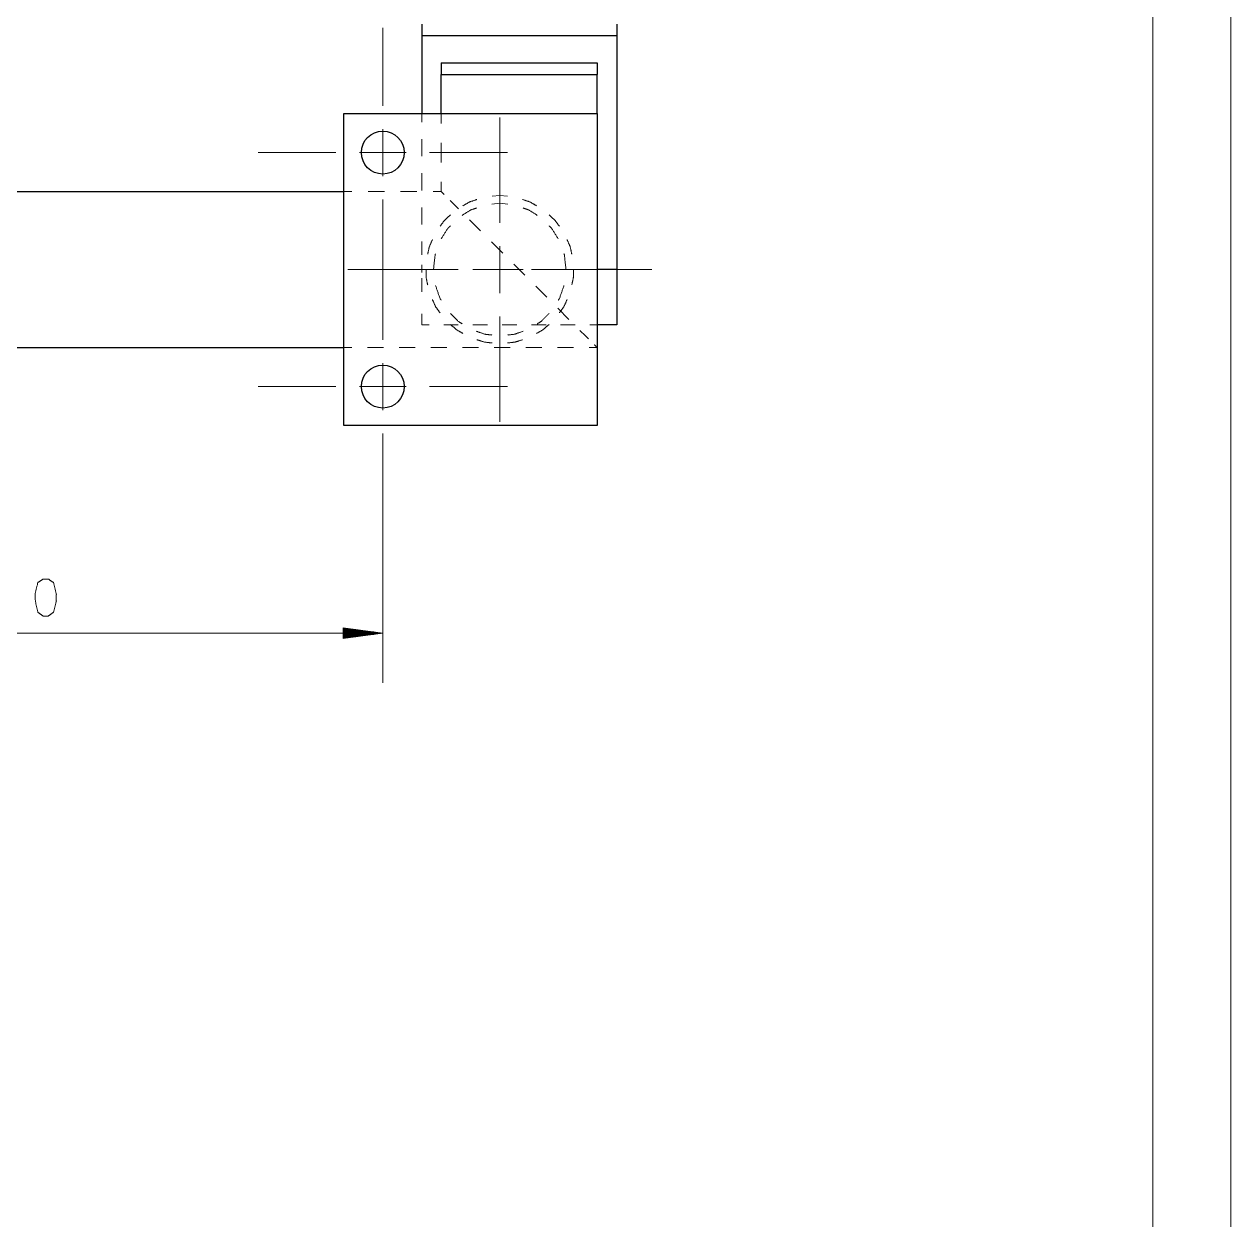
# Model space of a CAD drawing. Header units: millimetres. Extents: x 0 to 420, y 0 to 297.
# Drawn here: x 342.6 to 420, y 148.5 to 225.1 of the extents above; entities that cross this region are included whole.
import ezdxf

# ---------------------------------------------------------------- set-up
doc = ezdxf.new("R2010")
doc.units = ezdxf.units.MM
doc.layers.add('101', color=7, linetype='Continuous', true_color=0xffffff)

msp = doc.modelspace()

# ---------------------------------------------------------------- linework, layer by layer
at = {"layer": '101', "color": 133, "linetype": 'Continuous', "lineweight": 18}
for p, q in [((420, 0), (420, 297)), ((415, 5), (415, 292))]:
    msp.add_line(p, q, dxfattribs=at)
at = {"layer": '101', "color": 151, "linetype": 'Continuous', "lineweight": 18}
for p, q in [((365.619, 219.901), (365.619, 224.901)), ((373.119, 212.401), (373.119, 219.151)), ((365.619, 215.401), (365.619, 218.401)), ((362.619, 216.901), (357.619, 216.901)), ((364.119, 216.901), (367.119, 216.901)), ((368.619, 216.901), (373.619, 216.901)), ((365.619, 213.901), (365.619, 208.901)), ((373.119, 207.901), (373.119, 210.901)), ((365.619, 204.901), (365.619, 209.901)), ((370.119, 209.401), (363.369, 209.401)), ((371.619, 209.401), (374.619, 209.401)), ((376.119, 209.401), (382.869, 209.401)), ((373.119, 206.401), (373.119, 199.651)), ((365.619, 200.401), (365.619, 203.401)), ((362.619, 201.901), (357.619, 201.901)), ((364.119, 201.901), (367.119, 201.901)), ((368.619, 201.901), (373.619, 201.901)), ((365.619, 198.901), (365.619, 193.901))]:
    msp.add_line(p, q, dxfattribs=at)
at = {"layer": '101', "color": 92, "linetype": 'Continuous', "lineweight": 25}
for p, q in [((368.119, 224.401), (380.619, 224.401)), ((368.119, 223.151), (368.119, 219.401)), ((380.619, 223.151), (380.619, 210.651)), ((369.369, 219.401), (369.369, 221.901)), ((370.119, 221.901), (378.619, 221.901)), ((379.369, 219.401), (379.369, 221.901)), ((363.119, 199.401), (363.119, 219.401)), ((363.119, 219.401), (379.369, 219.401)), ((379.369, 219.401), (379.369, 199.401)), ((320.619, 214.401), (363.119, 214.401)), ((380.619, 209.401), (379.369, 209.401)), ((380.619, 208.669), (380.619, 205.866)), ((380.619, 205.866), (379.369, 205.866)), ((320.619, 204.401), (363.119, 204.401)), ((379.369, 199.401), (363.119, 199.401))]:
    msp.add_line(p, q, dxfattribs=at)
at = {"layer": '101', "color": 72, "linetype": 'Continuous', "lineweight": 25}
for p, q in [((369.369, 222.651), (369.369, 221.901)), ((370.119, 222.651), (378.619, 222.651)), ((379.369, 222.651), (379.369, 221.901)), ((370.119, 221.901), (378.619, 221.901))]:
    msp.add_line(p, q, dxfattribs=at)
at = {"layer": '101', "color": 53, "linetype": 'Continuous', "lineweight": 18}
for p, q in [((368.119, 219.401), (368.119, 218.854)), ((369.369, 218.776), (369.369, 219.401)), ((368.119, 217.761), (368.119, 216.667)), ((369.369, 216.276), (369.369, 217.526)), ((368.119, 215.573), (368.119, 214.479)), ((363.119, 214.401), (363.64, 214.401)), ((364.681, 214.401), (365.723, 214.401)), ((366.765, 214.401), (367.807, 214.401)), ((368.848, 214.401), (369.369, 214.401)), ((369.369, 214.401), (369.369, 215.026)), ((369.932, 213.839), (370.119, 213.651)), ((369.932, 213.839), (370.119, 213.651)), ((370.119, 213.651), (370.473, 213.297)), ((370.473, 213.297), (370.119, 213.651)), ((372.61, 213.594), (373.119, 213.651)), ((372.625, 214.099), (373.119, 214.151)), ((373.119, 214.151), (373.613, 214.099)), ((373.119, 213.651), (373.628, 213.594)), ((368.119, 213.386), (368.119, 212.292)), ((371.182, 212.589), (371.89, 211.881)), ((371.89, 211.881), (371.182, 212.589)), ((368.119, 211.198), (368.119, 210.651)), ((368.119, 210.651), (368.119, 210.339)), ((372.598, 211.172), (373.307, 210.464)), ((373.307, 210.464), (372.598, 211.172)), ((374.015, 209.756), (374.723, 209.047)), ((374.723, 209.047), (374.015, 209.756)), ((368.588, 209.401), (368.119, 209.401)), ((368.119, 209.401), (368.119, 209.218)), ((370.463, 209.401), (369.525, 209.401)), ((372.338, 209.401), (371.4, 209.401)), ((374.213, 209.401), (373.275, 209.401)), ((376.088, 209.401), (375.15, 209.401)), ((377.963, 209.401), (377.025, 209.401)), ((379.369, 209.401), (378.9, 209.401)), ((368.119, 208.852), (368.119, 208.669)), ((368.119, 208.669), (368.119, 207.968)), ((375.432, 208.339), (376.14, 207.631)), ((376.14, 207.631), (375.432, 208.339)), ((376.848, 206.922), (377.557, 206.214)), ((377.557, 206.214), (376.848, 206.922)), ((368.119, 206.567), (368.119, 205.866)), ((368.588, 205.866), (368.119, 205.866)), ((370.463, 205.866), (369.525, 205.866)), ((372.338, 205.866), (371.4, 205.866)), ((374.213, 205.866), (373.275, 205.866)), ((376.088, 205.866), (375.15, 205.866)), ((377.963, 205.866), (377.025, 205.866)), ((379.369, 205.866), (378.9, 205.866)), ((378.265, 205.506), (378.619, 205.151)), ((378.619, 205.151), (378.265, 205.506)), ((378.807, 204.964), (378.619, 205.151)), ((378.807, 204.964), (378.619, 205.151)), ((363.119, 204.401), (363.627, 204.401)), ((364.642, 204.401), (365.658, 204.401)), ((366.673, 204.401), (367.689, 204.401)), ((368.705, 204.401), (369.72, 204.401)), ((370.736, 204.401), (371.752, 204.401)), ((372.767, 204.401), (373.783, 204.401)), ((374.799, 204.401), (375.814, 204.401)), ((376.83, 204.401), (377.846, 204.401)), ((378.861, 204.401), (379.369, 204.401))]:
    msp.add_line(p, q, dxfattribs=at)
at = {"layer": '101', "color": 22, "linetype": 'Continuous', "lineweight": 18}
for p, q in [((365.619, 193.901), (365.619, 182.926)), ((318.119, 186.101), (365.619, 186.101)), ((365.619, 186.101), (363.079, 186.435)), ((363.079, 186.435), (363.079, 185.766)), ((363.079, 186.431), (363.111, 186.431)), ((363.079, 186.431), (363.111, 186.431)), ((363.079, 186.38), (363.497, 186.38)), ((363.079, 186.329), (363.883, 186.329)), ((363.079, 186.279), (364.269, 186.279)), ((363.079, 186.228), (364.654, 186.228)), ((363.079, 186.177), (365.04, 186.177)), ((363.079, 186.126), (365.426, 186.126)), ((363.079, 185.766), (365.619, 186.101)), ((363.079, 186.075), (365.426, 186.075)), ((363.079, 186.024), (365.04, 186.024)), ((363.079, 185.974), (364.654, 185.974)), ((363.079, 185.923), (364.269, 185.923)), ((363.079, 185.872), (363.883, 185.872)), ((363.079, 185.821), (363.497, 185.821)), ((363.079, 185.77), (363.111, 185.77)), ((363.079, 185.77), (363.111, 185.77))]:
    msp.add_line(p, q, dxfattribs=at)
at = {"layer": '101', "color": 92, "linetype": 'Continuous', "lineweight": 25}
for centre in [(365.619, 216.901), (365.619, 201.901)]:
    msp.add_circle(centre, 1.375, dxfattribs=at)
for points in [[(368.119, 225.134), (368.119, 224.401)], [(380.619, 225.134), (380.619, 224.401)], [(380.619, 209.401), (380.619, 208.669)]]:
    msp.add_open_spline(points, degree=1, dxfattribs=at)
for points, knots in [([(368.119, 224.401), (368.119, 223.776), (368.119, 223.151)], [0, 0, 0.500008, 1, 1]), ([(380.619, 224.401), (380.619, 223.776), (380.619, 223.151)], [0, 0, 0.500008, 1, 1]), ([(369.369, 221.901), (369.47, 221.901), (370.119, 221.901)], [0, 0, 0.133951, 1, 1]), ([(378.619, 221.901), (378.994, 221.901), (379.369, 221.901)], [0, 0, 0.499972, 1, 1]), ([(380.619, 210.651), (380.619, 210.026), (380.619, 209.401)], [0, 0, 0.500008, 1, 1])]:
    msp.add_open_spline(points, degree=1, knots=knots, dxfattribs=at)
at = {"layer": '101', "color": 72, "linetype": 'Continuous', "lineweight": 25}
for points, knots in [([(369.369, 222.651), (369.47, 222.651), (370.119, 222.651)], [0, 0, 0.133951, 1, 1]), ([(378.619, 222.651), (378.994, 222.651), (379.369, 222.651)], [0, 0, 0.499972, 1, 1]), ([(369.369, 221.901), (369.47, 221.901), (370.119, 221.901)], [0, 0, 0.133951, 1, 1]), ([(378.619, 221.901), (378.994, 221.901), (379.369, 221.901)], [0, 0, 0.499972, 1, 1])]:
    msp.add_open_spline(points, degree=1, knots=knots, dxfattribs=at)
at = {"layer": '101', "color": 53, "linetype": 'Continuous', "lineweight": 18}
for points in [[(369.369, 214.401), (369.557, 214.214)], [(369.369, 214.401), (369.557, 214.214)], [(368.119, 209.714), (368.119, 209.401)], [(379.369, 204.401), (379.182, 204.589)], [(379.369, 204.401), (379.182, 204.589)]]:
    msp.add_open_spline(points, degree=1, dxfattribs=at)
for points, knots in [([(370.757, 213.492), (371.187, 213.741), (371.659, 213.894)], [0, 0, 0.500006, 1, 1]), ([(374.579, 213.894), (375.051, 213.741), (375.481, 213.492)], [0, 0, 0.499994, 1, 1]), ([(369.297, 212.178), (369.589, 212.58), (369.958, 212.912)], [0, 0, 0.500003, 1, 1]), ([(370.717, 212.88), (371.275, 213.23), (371.621, 213.351)], [0, 0, 0.642865, 1, 1]), ([(374.618, 213.351), (374.963, 213.23), (375.521, 212.88)], [0, 0, 0.357147, 1, 1]), ([(376.28, 212.912), (376.649, 212.58), (376.941, 212.178)], [0, 0, 0.500009, 1, 1]), ([(369.368, 211.369), (369.796, 212.051), (369.952, 212.206)], [0, 0, 0.785701, 1, 1]), ([(376.287, 212.206), (376.442, 212.051), (376.87, 211.369)], [0, 0, 0.214299, 1, 1]), ([(368.498, 210.384), (368.602, 210.869), (368.804, 211.323)], [0, 0, 0.500001, 1, 1]), ([(377.435, 211.323), (377.637, 210.869), (377.74, 210.384)], [0, 0, 0.499999, 1, 1]), ([(368.869, 209.401), (368.976, 210.347), (369, 210.416)], [0, 0, 0.928581, 1, 1]), ([(377.238, 210.416), (377.263, 210.347), (377.369, 209.401)], [0, 0, 0.071432, 1, 1]), ([(368.498, 208.419), (368.395, 208.905), (368.395, 209.401)], [0, 0, 0.499999, 1, 1]), ([(377.843, 209.401), (377.843, 208.905), (377.74, 208.419)], [0, 0, 0.500001, 1, 1]), ([(369.368, 207.433), (369.29, 207.557), (369, 208.387)], [0, 0, 0.142856, 1, 1]), ([(377.238, 208.387), (376.948, 207.557), (376.87, 207.433)], [0, 0, 0.857123, 1, 1]), ([(369.297, 206.625), (369.005, 207.026), (368.804, 207.48)], [0, 0, 0.500002, 1, 1]), ([(377.435, 207.48), (377.233, 207.026), (376.941, 206.625)], [0, 0, 0.499998, 1, 1]), ([(370.717, 205.923), (370.469, 206.079), (369.952, 206.596)], [0, 0, 0.285729, 1, 1]), ([(370.757, 205.31), (370.327, 205.559), (369.958, 205.891)], [0, 0, 0.5, 1, 1]), ([(376.28, 205.891), (375.911, 205.559), (375.481, 205.31)], [0, 0, 0.500016, 1, 1]), ([(376.287, 206.596), (375.769, 206.079), (375.521, 205.923)], [0, 0, 0.714271, 1, 1]), ([(372.61, 205.209), (372.173, 205.258), (371.621, 205.451)], [0, 0, 0.428578, 1, 1]), ([(374.618, 205.451), (374.065, 205.258), (373.628, 205.209)], [0, 0, 0.571439, 1, 1]), ([(372.625, 204.703), (372.132, 204.755), (371.659, 204.909)], [0, 0, 0.499982, 1, 1]), ([(374.579, 204.909), (374.107, 204.755), (373.613, 204.703)], [0, 0, 0.499978, 1, 1])]:
    msp.add_open_spline(points, degree=1, knots=knots, dxfattribs=at)
at = {"layer": '101', "color": 72, "linetype": 'Continuous', "lineweight": 18}
msp.add_open_spline([(344.174, 187.193), (344.509, 187.443), (344.686, 188.143), (344.686, 188.618), (344.509, 189.343), (344.174, 189.568), (343.838, 189.568), (343.502, 189.343), (343.325, 188.618), (343.343, 188.143), (343.502, 187.443), (343.838, 187.193), (344.174, 187.193)], degree=1, knots=[0, 0, 0.067525, 0.183969, 0.260583, 0.380943, 0.446139, 0.500306, 0.565503, 0.685862, 0.762529, 0.878308, 0.945834, 1, 1], dxfattribs=at)

doc.saveas('drawing.dxf')
